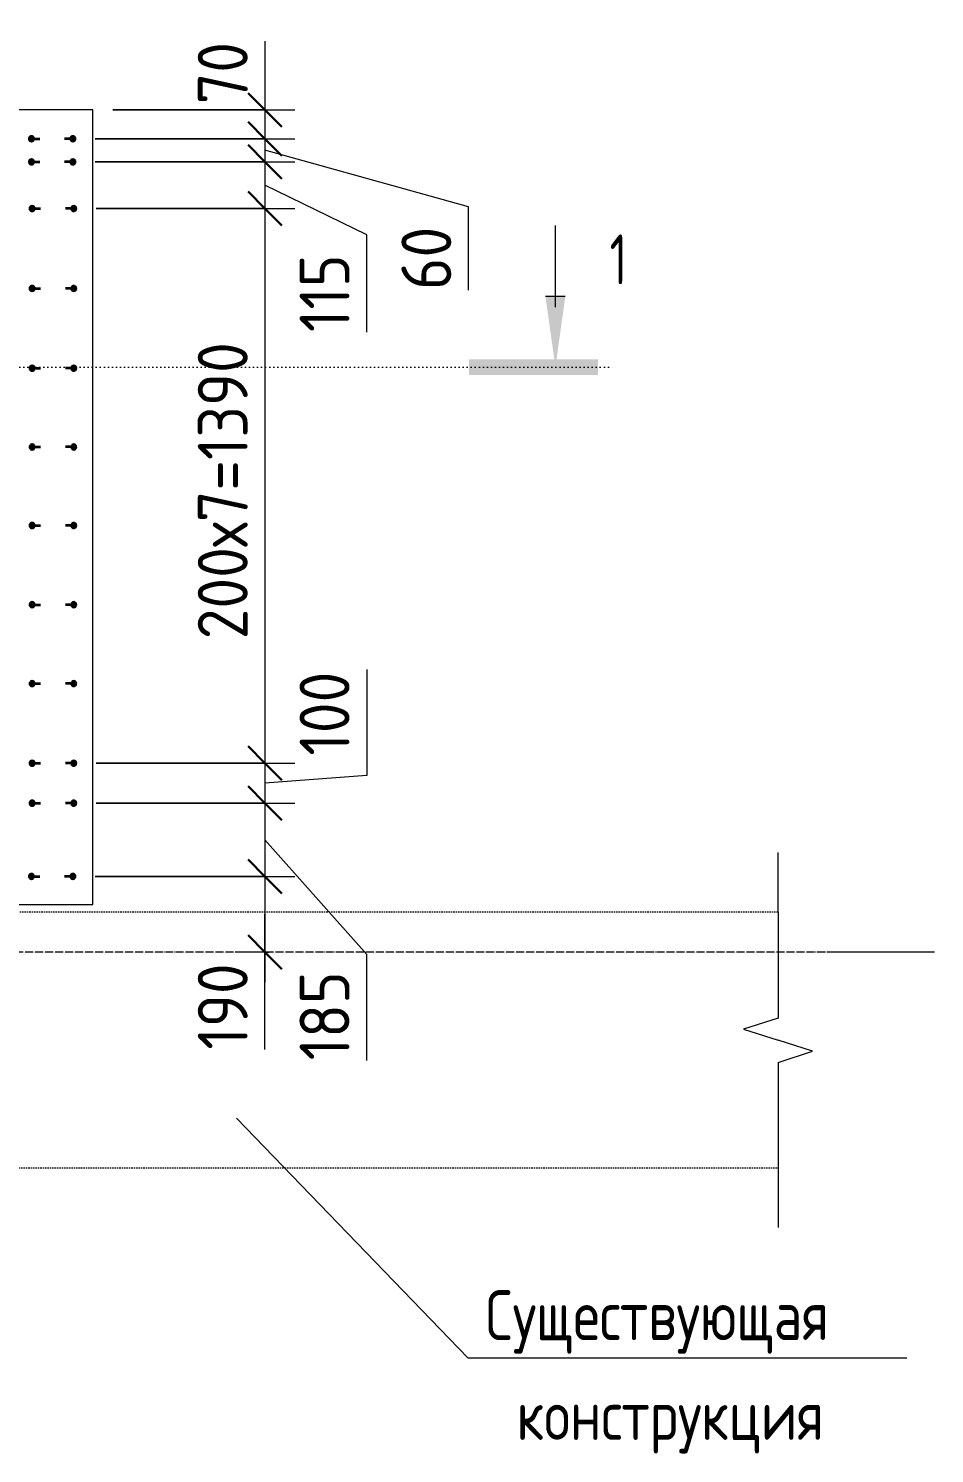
# Model space of a CAD drawing. Header units: millimetres. Extents: x 67134 to 121662, y -4758 to 13821.
# Drawn here: x 100317 to 102586, y 8254 to 11824 of the extents above; entities that cross this region are included whole.
import ezdxf

# ---------------------------------------------------------------- set-up
doc = ezdxf.new("R2010")
doc.units = ezdxf.units.MM
for name, pattern in [('01 Штриховая _4 мм_', [6, 3.5, -2.5]), ('02 Штрихпунктирная _20 мм_', [25, 20, -2.5, 0, -2.5]), ('04 Пунктир 10мм', [10, 0, -10])]:
    doc.linetypes.add(name, pattern=pattern)
for name, color, linetype, lineweight in [('AA_Dim', 7, 'Continuous', 9), ('AA_Dim-50', 7, 'Continuous', 9), ('AA_Oformlenie', 7, 'Continuous', 9), ('AA_Razrez', 7, 'Continuous', 9), ('AA_Vinoska', 7, 'Continuous', 9), ('AF_Stena_Опалубка', 253, 'Continuous', 20), ('KR_Armatura', 7, 'Continuous', 20), ('KR_Armatura_Tonkie', 7, 'Continuous', 20), ('KR_Fundament', 7, 'Continuous', 20), ('Оси', 7, 'Continuous', 9)]:
    doc.layers.add(name, color=color, linetype=linetype, lineweight=lineweight)
doc.styles.add('GOST Common', font='GOST Common.ttf', dxfattribs={"width": 0.85, "height": 125})
doc.styles.add('ISOCPEUR', font='isocpeur.ttf', dxfattribs={"width": 0.9, "height": 125})
doc.styles.add('ISOCPEUR_3', font='isocpeur.ttf', dxfattribs={"width": 0.7, "height": 125})
doc.dimstyles.new('05_Округл_5мм__прозр_', dxfattribs={"dimscale": 304.8, "dimtxt": 124.497647, "dimasz": 0.278871, "dimexe": 0.246063, "dimexo": 0.164042, "dimgap": 0.016404, "dimtad": 1, "dimdec": 0, "dimrnd": 5, "dimdsep": 46, "dimtxsty": 'ISOCPEUR', "dimblk1": 'OBLIQUE', "dimblk2": 'OBLIQUE', "dimsah": 1, "dimcen": 0.09, "dimdle": 0.246063, "dimazin": 0, "dimtfac": 1, "dimtdec": 4, "dimtix": 1, "dimtmove": 1, "dimatfit": 3, "dimfxl": 1, "dimtvp": 1, "dimtolj": 1, "dimtzin": 0, "dimlwd": 18, "dimlwe": 18, "dimarcsym": 2})
doc.dimstyles.new('05_Округл_5мм__прозр__1', dxfattribs={"dimscale": 304.8, "dimtxt": 124.497647, "dimasz": 0.278871, "dimexe": 0.246063, "dimexo": 0.164042, "dimgap": 0.016404, "dimtad": 1, "dimdec": 0, "dimrnd": 5, "dimdsep": 46, "dimtxsty": 'ISOCPEUR', "dimblk1": 'OBLIQUE', "dimblk2": 'OBLIQUE', "dimsah": 1, "dimcen": 0.09, "dimdle": 0.246063, "dimazin": 0, "dimtfac": 1, "dimtdec": 4, "dimtix": 1, "dimtmove": 0, "dimatfit": 3, "dimfxl": 1, "dimtvp": 1, "dimtolj": 1, "dimtzin": 0, "dimlwd": 18, "dimlwe": 18, "dimarcsym": 2})

# ---------------------------------------------------------------- blocks, each defined once
blk = doc.blocks.new('265_Выпуск П одной длины _НесАрм_РабПлоск_ - В1 _d12_ t250-4071037-Схема расположения арматурных выпусков вундаментной плиты  в_о 22-23_Б')
at = {"layer": 'KR_Armatura_Tonkie', "lineweight": 35}
for points in [[(-6, -6), (-3, -5.2), (-1.8, -4.2), (-0.2, -1.6), (0, 0), (-0.8, 3), (-1.8, 4.2), (-4.4, 5.8), (-7.6, 5.8), (-10.2, 4.2), (-11.8, 1.6), (-12, 0), (-11.2, -3), (-9, -5.2)], [(98, -6), (99.6, -5.8), (102.2, -4.2), (103.8, -1.6), (103.6, 2), (103.2, 3), (101, 5.2), (98, 6), (95, 5.2), (92.4, 2), (92.2, 1.6), (92.2, -1.6), (92.8, -3), (95, -5.2), (96.4, -5.8)]]:
    blk.add_hatch(color=256, dxfattribs=at).paths.add_polyline_path(points)
at = {"layer": 'KR_Armatura'}
for centre in [(-6, 0), (98, 0)]:
    blk.add_circle(centre, 6, dxfattribs=at)
at = {"layer": 'KR_Armatura_Tonkie', "lineweight": 35}
for p, q in [((0, 0), (15, 0)), ((92, 0), (77, 0))]:
    blk.add_line(p, q, dxfattribs=at)
for centre, start, end in [((-6, 0), 360, 180), ((-6, 0), 180, 360), ((98, 0), 360, 180), ((98, 0), 180, 360)]:
    blk.add_arc(centre, 6, start, end, dxfattribs=at)
blk = doc.blocks.new('011_ЛинияОбрыва _ЭлУзла_Линия_ - Тип 1-4091835-Схема расположения арматурных выпусков вундаментной плиты  в_о 22-23_Б')
at = {"layer": 'AA_Oformlenie'}
for p, q in [((0, 0), (265, 0)), ((376.3, 0), (640, 0))]:
    blk.add_line(p, q, dxfattribs=at)
blk = doc.blocks.new('Разрез - Номер узла_ спереди-394134-Схема расположения арматурных выпусков вундаментной плиты  в_о 22-23_Б')
at = {"layer": 'AA_Razrez'}
for points in [[(7.329, 0.404), (7.329, -0.394), (0.873, -0.394), (0.873, 0.404)], [(3.497, -3.533), (2.503, -3.533), (3, 0)]]:
    blk.add_hatch(color=256, dxfattribs=at).paths.add_polyline_path(points)
for p, q in [((2.503, -3.533), (3.497, -3.533)), ((3, -3), (3, -7.096))]:
    blk.add_line(p, q, dxfattribs=at)
blk = doc.blocks.new('010_Текст с выноской - Текст 2 строки-4027658-Схема расположения арматурных выпусков вундаментной плиты  в_о 22-23_Б')
at = {"layer": 'AA_Vinoska'}
blk.add_line((-11, 0), (11, 0), dxfattribs=at)
blk = doc.blocks.new('DIMBLOCK52-Схема расположения арматурных выпусков вундаментной плиты  в_о 22-23_Б')
at = {"layer": 'AA_Dim-50', "lineweight": 18}
for p, q in [((100909.2, 11792.6), (100909.2, 11584.6)), ((100909.2, 11695), (100909.2, 11548)), ((100528.2, 11620), (100984.2, 11620)), ((100909.2, 11620), (100528.2, 11620)), ((100909.2, 11584.6), (100909.2, 11584)), ((100484.2, 11548), (100984.2, 11548)), ((100909.2, 11548), (100484.2, 11548))]:
    blk.add_line(p, q, dxfattribs=at)
at = {"layer": 'AA_Dim-50', "lineweight": 30}
for p, q in [((100909.2, 11620), (100866.7, 11662.5)), ((100909.2, 11620), (100951.7, 11577.5)), ((100909.2, 11548), (100866.7, 11590.5)), ((100909.2, 11548), (100951.7, 11505.5))]:
    blk.add_line(p, q, dxfattribs=at)
at = {"layer": 'AA_Dim-50', "color": 0, "lineweight": 18, "insert": (100740.9, 11634.6), "char_height": 125, "width": 189.619, "attachment_point": 1, "rotation": 90, "line_spacing_factor": 1.149209, "style": 'ISOCPEUR'}
blk.add_mtext('70', dxfattribs=at)
blk = doc.blocks.new('_Oblique')
at = {"color": 0, "linetype": 'ByBlock', "lineweight": -2}
blk.add_line((-0.5, -0.5), (0.5, 0.5), dxfattribs=at)
blk = doc.blocks.new('DIMBLOCK53-Схема расположения арматурных выпусков вундаментной плиты  в_о 22-23_Б')
at = {"layer": 'AA_Dim-50', "lineweight": 30}
for p, q in [((100909.2, 11548), (100866.7, 11590.5)), ((100909.2, 11490), (100866.7, 11532.5)), ((100909.2, 11548), (100951.7, 11505.5)), ((100909.2, 11490), (100951.7, 11447.5))]:
    blk.add_line(p, q, dxfattribs=at)
at = {"layer": 'AA_Dim-50', "lineweight": 18}
for p, q in [((100484.2, 11548), (100984.2, 11548)), ((100909.2, 11548), (100484.2, 11548)), ((100909.2, 11548), (100909.2, 11490)), ((101419.2, 11377), (100909.2, 11519)), ((100484.2, 11490), (100984.2, 11490)), ((100909.2, 11490), (100484.2, 11490)), ((101419.2, 11169), (101419.2, 11377))]:
    blk.add_line(p, q, dxfattribs=at)
at = {"layer": 'AA_Dim-50', "color": 0, "lineweight": 18, "insert": (101250.9, 11169), "char_height": 125, "width": 189.619, "attachment_point": 1, "rotation": 90, "line_spacing_factor": 1.149209, "style": 'ISOCPEUR'}
blk.add_mtext('60', dxfattribs=at)
blk = doc.blocks.new('DIMBLOCK54-Схема расположения арматурных выпусков вундаментной плиты  в_о 22-23_Б')
at = {"layer": 'AA_Dim-50', "lineweight": 30}
for p, q in [((100909.2, 11490), (100866.7, 11532.5)), ((100909.2, 11490), (100951.7, 11447.5)), ((100909.2, 11373), (100866.7, 11415.5)), ((100909.2, 11373), (100951.7, 11330.5))]:
    blk.add_line(p, q, dxfattribs=at)
at = {"layer": 'AA_Dim-50', "lineweight": 18}
for p, q in [((100484.2, 11490), (100984.2, 11490)), ((100909.2, 11490), (100484.2, 11490)), ((100909.2, 11490), (100909.2, 11373)), ((101164.2, 11307.5), (100909.2, 11431.5)), ((100486.2, 11373), (100984.2, 11373)), ((100909.2, 11373), (100486.2, 11373)), ((101164.2, 11063.6), (101164.2, 11307.5))]:
    blk.add_line(p, q, dxfattribs=at)
at = {"layer": 'AA_Dim-50', "color": 0, "lineweight": 18, "insert": (100995.9, 11063.6), "char_height": 125, "width": 232.715, "attachment_point": 1, "rotation": 90, "line_spacing_factor": 1.149209, "style": 'ISOCPEUR'}
blk.add_mtext('115', dxfattribs=at)
blk = doc.blocks.new('DIMBLOCK55-Схема расположения арматурных выпусков вундаментной плиты  в_о 22-23_Б')
at = {"layer": 'AA_Dim-50', "lineweight": 30}
for p, q in [((100909.2, 11373), (100866.7, 11415.5)), ((100909.2, 11373), (100951.7, 11330.5)), ((100909.2, 9983.5), (100866.7, 10026)), ((100909.2, 9983.5), (100951.7, 9941))]:
    blk.add_line(p, q, dxfattribs=at)
at = {"layer": 'AA_Dim-50', "lineweight": 18}
for p, q in [((100486.2, 11373), (100984.2, 11373)), ((100909.2, 11373), (100486.2, 11373)), ((100909.2, 11373), (100909.2, 9983.5)), ((100486.2, 9983.5), (100984.2, 9983.5)), ((100909.2, 9983.5), (100486.2, 9983.5))]:
    blk.add_line(p, q, dxfattribs=at)
at = {"layer": 'AA_Dim-50', "color": 0, "lineweight": 18, "insert": (100740.9, 10294), "char_height": 125, "width": 922.24, "attachment_point": 1, "rotation": 90, "line_spacing_factor": 1.149209, "style": 'ISOCPEUR'}
blk.add_mtext('200х7=1390', dxfattribs=at)
blk = doc.blocks.new('DIMBLOCK56-Схема расположения арматурных выпусков вундаментной плиты  в_о 22-23_Б')
at = {"layer": 'AA_Dim-50', "lineweight": 18}
for p, q in [((101164.2, 10218), (101164.2, 9952.5)), ((100486.2, 9983.5), (100984.2, 9983.5)), ((100909.2, 9983.5), (100486.2, 9983.5)), ((100909.2, 9983.5), (100909.2, 9883.5)), ((101164.2, 9952.5), (100909.2, 9933.5)), ((100486.2, 9883.5), (100984.2, 9883.5)), ((100909.2, 9883.5), (100486.2, 9883.5))]:
    blk.add_line(p, q, dxfattribs=at)
at = {"layer": 'AA_Dim-50', "lineweight": 30}
for p, q in [((100909.2, 9983.5), (100866.7, 10026)), ((100909.2, 9983.5), (100951.7, 9941)), ((100909.2, 9883.5), (100866.7, 9926)), ((100909.2, 9883.5), (100951.7, 9841))]:
    blk.add_line(p, q, dxfattribs=at)
at = {"layer": 'AA_Dim-50', "color": 0, "lineweight": 18, "insert": (100995.9, 10002.5), "char_height": 125, "width": 258.572, "attachment_point": 1, "rotation": 90, "line_spacing_factor": 1.149209, "style": 'ISOCPEUR'}
blk.add_mtext('100', dxfattribs=at)
blk = doc.blocks.new('DIMBLOCK57-Схема расположения арматурных выпусков вундаментной плиты  в_о 22-23_Б')
at = {"layer": 'AA_Dim-50', "lineweight": 30}
for p, q in [((100909.2, 9883.5), (100866.7, 9926)), ((100909.2, 9883.5), (100951.7, 9841)), ((100909.2, 9700), (100866.7, 9742.5)), ((100909.2, 9700), (100951.7, 9657.5))]:
    blk.add_line(p, q, dxfattribs=at)
at = {"layer": 'AA_Dim-50', "lineweight": 18}
for p, q in [((100486.2, 9883.5), (100984.2, 9883.5)), ((100909.2, 9883.5), (100486.2, 9883.5)), ((100909.2, 9883.5), (100909.2, 9700)), ((101164.2, 9504.5), (100909.2, 9791.7)), ((100484.2, 9700), (100984.2, 9700)), ((100909.2, 9700), (100484.2, 9700)), ((101164.2, 9239), (101164.2, 9504.5))]:
    blk.add_line(p, q, dxfattribs=at)
at = {"layer": 'AA_Dim-50', "color": 0, "lineweight": 18, "insert": (100995.9, 9239), "char_height": 125, "width": 258.572, "attachment_point": 1, "rotation": 90, "line_spacing_factor": 1.149209, "style": 'ISOCPEUR'}
blk.add_mtext('185', dxfattribs=at)
blk = doc.blocks.new('DIMBLOCK58-Схема расположения арматурных выпусков вундаментной плиты  в_о 22-23_Б')
at = {"layer": 'AA_Dim-50', "lineweight": 30}
for p, q in [((100909.2, 9700), (100866.7, 9742.5)), ((100909.2, 9700), (100951.7, 9657.5)), ((100909.2, 9510), (100866.7, 9552.5)), ((100909.2, 9510), (100951.7, 9467.5))]:
    blk.add_line(p, q, dxfattribs=at)
at = {"layer": 'AA_Dim-50', "lineweight": 18}
for p, q in [((100484.2, 9700), (100984.2, 9700)), ((100909.2, 9700), (100484.2, 9700)), ((100909.2, 9700), (100909.2, 9435)), ((100909.2, 9531.4), (100909.2, 9605)), ((100919.3, 9510), (100834.2, 9510)), ((100909.2, 9266), (100909.2, 9531.4)), ((100909.2, 9510), (100919.3, 9510))]:
    blk.add_line(p, q, dxfattribs=at)
at = {"layer": 'AA_Dim-50', "color": 0, "lineweight": 18, "insert": (100740.9, 9266), "char_height": 125, "width": 258.572, "attachment_point": 1, "rotation": 90, "line_spacing_factor": 1.149209, "style": 'ISOCPEUR'}
blk.add_mtext('190', dxfattribs=at)

msp = doc.modelspace()

# ---------------------------------------------------------------- linework, layer by layer
at = {"layer": 'AA_Razrez', "linetype": '04 Пунктир 10мм'}
msp.add_line((96325.4852, 10975.9045), (101786.6646, 10975.9045), dxfattribs=at)
at = {"layer": 'AA_Vinoska'}
for p, q in [((102194.3669, 9610), (102194.3669, 9760)), ((102194.3669, 9345), (102107.7644, 9317.5)), ((102107.7644, 9317.5), (102194.3669, 9290)), ((102281.0171, 9261.8457), (102194.3669, 9290)), ((102194.3669, 9233.6913), (102281.0171, 9261.8457)), ((100838.2848, 9094.5022), (101417.2694, 8494.1389)), ((102194.3669, 8970), (102194.3669, 8820))]:
    msp.add_line(p, q, dxfattribs=at)
at = {"layer": 'AF_Stena_Опалубка', "linetype": '01 Штриховая _4 мм_'}
for p, q in [((102194.3669, 9610), (96914.3669, 9610)), ((96914.3669, 8970), (102194.3669, 8970))]:
    msp.add_line(p, q, dxfattribs=at)
at = {"layer": 'KR_Fundament'}
for p, q in [((100478.1501, 11620), (97788.1501, 11620)), ((100478.1501, 9630), (100478.1501, 11620)), ((97788.1501, 9630), (100478.1501, 9630))]:
    msp.add_line(p, q, dxfattribs=at)
at = {"layer": 'Оси', "linetype": '02 Штрихпунктирная _20 мм_'}
msp.add_line((102336.2298, 9510), (96919.7753, 9510), dxfattribs=at)
at = {"layer": 'Оси'}
msp.add_line((102586.2298, 9510), (102336.2298, 9510), dxfattribs=at)

# ---------------------------------------------------------------- block references
at = {"layer": 'AA_Oformlenie', "rotation": 269.9999999999999}
msp.add_blockref('011_ЛинияОбрыва _ЭлУзла_Линия_ - Тип 1-4091835-Схема расположения арматурных выпусков вундаментной плиты  в_о 22-23_Б', (102194.3669, 9610), dxfattribs=at)
at = {"layer": 'AA_Razrez', "xscale": 49.99999999999998, "yscale": 49.99999999999998, "zscale": 49.99999999999998, "rotation": 180}
msp.add_blockref('Разрез - Номер узла_ спереди-394134-Схема расположения арматурных выпусков вундаментной плиты  в_о 22-23_Б', (101786.6646, 10975.9045), dxfattribs=at)
at = {"layer": 'AA_Vinoska', "xscale": 50, "yscale": 50, "zscale": 50}
msp.add_blockref('010_Текст с выноской - Текст 2 строки-4027658-Схема расположения арматурных выпусков вундаментной плиты  в_о 22-23_Б', (101967.2694, 8494.1389), dxfattribs=at)
at = {"layer": 'KR_Armatura_Tonkie', "lineweight": 35}
for p in [(100330.1501, 11548), (100330.1501, 11490), (100332.1501, 11373.0004), (100332.1501, 11173), (100332.1501, 10973), (100332.1501, 10775.8), (100332.1501, 10579), (100332.1501, 10380.6), (100332.1501, 10183), (100332.1501, 9983.5), (100332.1501, 9883.5), (100330.1501, 9700)]:
    msp.add_blockref('265_Выпуск П одной длины _НесАрм_РабПлоск_ - В1 _d12_ t250-4071037-Схема расположения арматурных выпусков вундаментной плиты  в_о 22-23_Б', p, dxfattribs=at)

# ---------------------------------------------------------------- texts
at = {"layer": 'AA_Razrez', "insert": (101772.6358, 11308.2501), "char_height": 125, "width": 53.312219, "attachment_point": 1, "style": 'ISOCPEUR_3'}
msp.add_mtext('\\fISOCPEUR|b0|i0|c204|p34|;\\W.7;1', dxfattribs=at)
at = {"layer": 'AA_Vinoska', "char_height": 125, "attachment_point": 1, "style": 'GOST Common'}
for s, insert, width in [('Существующая', (101461.746, 8663.2541), 1219.767531), ('конструкция', (101539.096, 8413.2541), 1032.373078)]:
    msp.add_mtext(s, dxfattribs=dict(at, insert=insert, width=width))

# ---------------------------------------------------------------- dimensions: what is measured, and where the dimension line sits
at = {"layer": 'AA_Dim', "lineweight": 18}
for base, p1, p2, override, picture, middle in [((100909.1749, 11548), (100478.1501, 11620), (100434.1501, 11548), {"dimpost": '<>', "dimfxl": 84.380092}, 'DIMBLOCK52-Схема расположения арматурных выпусков вундаментной плиты  в_о 22-23_Б', (100824.2013, 11729.3648)), ((100909.1749, 11490), (100434.1501, 11548), (100434.1501, 11490), {"dimpost": '<>', "dimfxl": 58}, 'DIMBLOCK53-Схема расположения арматурных выпусков вундаментной плиты  в_о 22-23_Б', (101334.2013, 11263.8381)), ((100909.1749, 11373.0004), (100434.1501, 11490), (100436.1501, 11373.0004), {"dimpost": '<>', "dimfxl": 117.0167}, 'DIMBLOCK54-Схема расположения арматурных выпусков вундаментной плиты  в_о 22-23_Б', (101079.2013, 11179.9296)), ((100909.1749, 9883.5), (100436.1501, 9983.5), (100436.1501, 9883.5), {"dimpost": '<>', "dimfxl": 100}, 'DIMBLOCK56-Схема расположения арматурных выпусков вундаментной плиты  в_о 22-23_Б', (101079.2013, 10131.7881)), ((100909.1748994976, 9699.9999999997), (100436.150125134, 9883.4999999998), (100434.1501251341, 9699.9999999997), {"dimpost": '<>', "dimfxl": 183.510899}, 'DIMBLOCK57-Схема расположения арматурных выпусков вундаментной плиты  в_о 22-23_Б', (101079.2012645305, 9368.2775936027)), ((100909.1749, 9510), (100434.1501, 9700), (100969.279, 9510), {"dimpost": '<>', "dimfxl": 567.858157}, 'DIMBLOCK58-Схема расположения арматурных выпусков вундаментной плиты  в_о 22-23_Б', (100824.2013, 9395.2588))]:
    dim = msp.add_linear_dim(base=base, p1=p1, p2=p2, angle=90, dimstyle='05_Округл_5мм__прозр_', override=override, dxfattribs=at)
    dim.commit()
    dim.dimension.update_dxf_attribs({"geometry": picture, "text_midpoint": middle, "dimtype": 160, "text_rotation": 90})
dim = msp.add_linear_dim(base=(100909.1749, 9983.5), p1=(100436.1501, 11373.0004), p2=(100436.1501, 9983.5), angle=90, dimstyle='05_Округл_5мм__прозр__1', override={"dimpost": '200х7=<>', "dimfxl": 1389.500393}, dxfattribs=at)
dim.commit()
dim.dimension.update_dxf_attribs({"geometry": 'DIMBLOCK55-Схема расположения арматурных выпусков вундаментной плиты  в_о 22-23_Б', "text_midpoint": (100841.6749, 10678.2502)})

doc.saveas('drawing.dxf')
